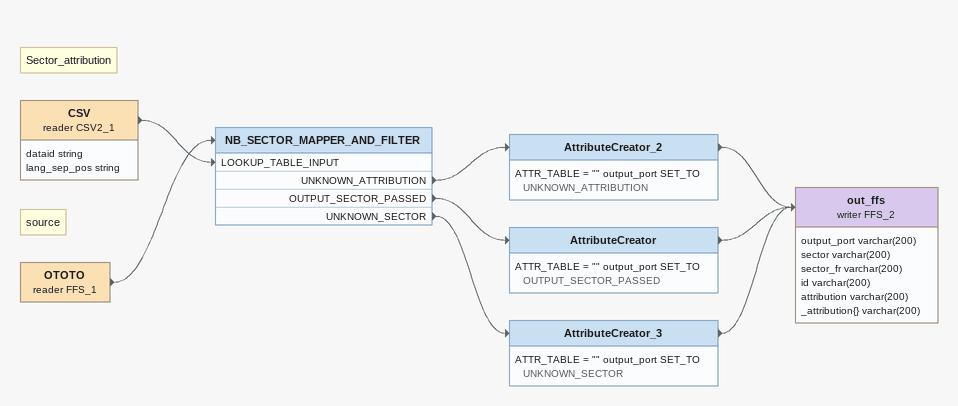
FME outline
Note: Sector_attribution
CSV (reader CSV2_1)
    attributes: dataid string, lang_sep_pos string
    -> NB_SECTOR_MAPPER_AND_FILTER [LOOKUP_TABLE_INPUT]
Note: source
OTOTO (reader FFS_1)
    -> NB_SECTOR_MAPPER_AND_FILTER
NB_SECTOR_MAPPER_AND_FILTER
    UNKNOWN_ATTRIBUTION -> AttributeCreator_2
    OUTPUT_SECTOR_PASSED -> AttributeCreator
    UNKNOWN_SECTOR -> AttributeCreator_3
AttributeCreator_2
    ATTR_TABLE = "" output_port SET_TO UNKNOWN_ATTRIBUTION
    -> out_ffs (writer FFS_2)
AttributeCreator
    ATTR_TABLE = "" output_port SET_TO OUTPUT_SECTOR_PASSED
    -> out_ffs (writer FFS_2)
AttributeCreator_3
    ATTR_TABLE = "" output_port SET_TO UNKNOWN_SECTOR
    -> out_ffs (writer FFS_2)
out_ffs (writer FFS_2)
    attributes: output_port varchar(200), sector varchar(200), sector_fr varchar(200), id varchar(200), attribution varchar(200), _attribution{} varchar(200)
